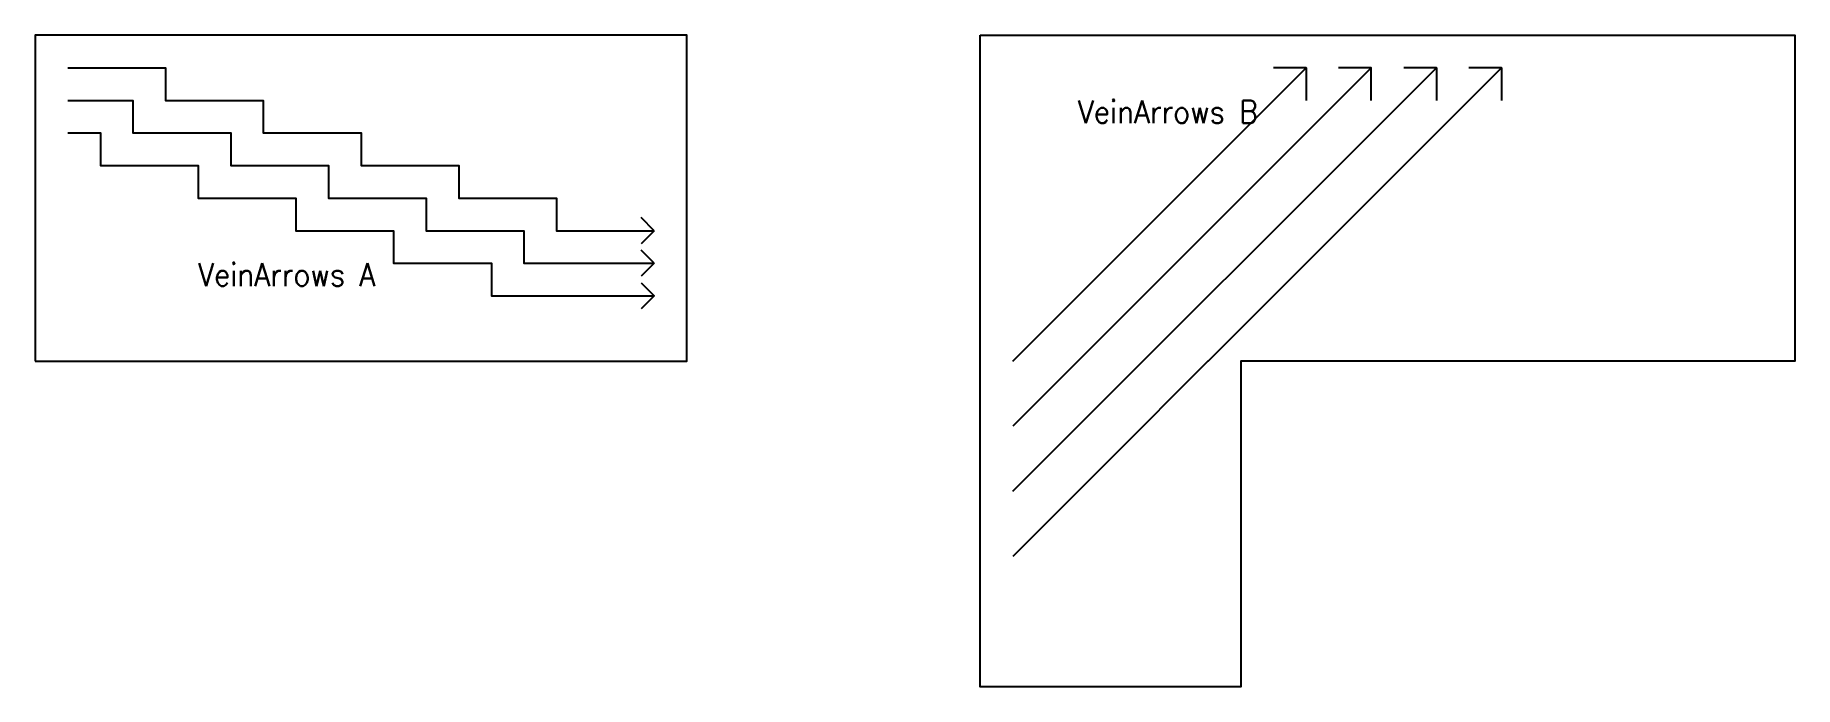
# Model space of a CAD drawing. Header units: millimetres. Extents: x 9100 to 14500, y 2000 to 4000.
import ezdxf

# ---------------------------------------------------------------- set-up
doc = ezdxf.new("R2010")
doc.units = ezdxf.units.MM
doc.layers.get('0').update_dxf_attribs({"lineweight": 25})
doc.layers.add('DTag', color=4, linetype='Continuous', lineweight=25)
doc.styles.get("Standard").update_dxf_attribs({"font": 'standard'})

msp = doc.modelspace()

# ---------------------------------------------------------------- linework, layer by layer
for points in [[(9100, 3000), (11100, 3000), (11100, 4000), (9100, 4000), (9100, 3000)], [(12000, 4000), (14500, 4000), (14500, 3000), (12800, 3000), (12800, 2000), (12000, 2000), (12000, 4000)]]:
    msp.add_lwpolyline(points)
at = {"layer": 'DTag'}
for points in [[(9200, 3900), (9500, 3900), (9500, 3800), (9800, 3800), (9800, 3700), (10100, 3700), (10100, 3600), (10400, 3600), (10400, 3500), (10700, 3500), (10700, 3400), (11000, 3400)], [(12100, 2600), (13400, 3900), (13400, 3800)], [(12100, 3000), (13000, 3900), (13000, 3800)], [(12700, 3000), (12800, 3100), (12900, 3200), (13000, 3300), (13100, 3400), (13200, 3500), (13500, 3800), (13600, 3900), (13500, 3900)], [(13200, 3800), (13200, 3900), (13200, 3900), (13100, 3900)], [(9200, 3800), (9400, 3800), (9400, 3700), (9700, 3700), (9700, 3600), (10000, 3600), (10000, 3500), (10300, 3500), (10300, 3400), (10600, 3400), (10600, 3300), (11000, 3300)], [(9200, 3700), (9300, 3700), (9300, 3600), (9600, 3600), (9600, 3500), (9900, 3500), (9900, 3400), (10200, 3400), (10200, 3300), (10500, 3300), (10500, 3200), (11000, 3200)], [(10960, 3240), (11000, 3200), (11000, 3200), (10960, 3160)]]:
    msp.add_lwpolyline(points, dxfattribs=at)
at = {"layer": 'DTag', "extrusion": (-0.707107, 0.707107, 0)}
for points, elevation in [([(-12091.5, 0), (-10535.9, 0)], -6576.1), ([(-10182.3, 0), (-10125.8, 0)], -5374), ([(-10111.6, 0), (-10055.1, 0)], -5444.7), ([(-11101.6, 0), (-10677.3, 0), (-10253, 0)], -6858.9)]:
    msp.add_lwpolyline(points, dxfattribs=dict(at, elevation=elevation))
at = {"layer": 'DTag', "extrusion": (0, 1, 0), "elevation": 3900}
for points in [[(-13000, 0), (-12900, 0)], [(-13400, 0), (-13300, 0)]]:
    msp.add_lwpolyline(points, dxfattribs=at)
at = {"layer": 'DTag', "extrusion": (1, 0, 0), "elevation": 13600}
msp.add_lwpolyline([(3900, 0), (3800, 0)], dxfattribs=at)
at = {"layer": 'DTag', "extrusion": (0.707107, 0.707107, 0)}
for points, elevation in [([(-5374, 0), (-5317.4, 0)], 10182.3), ([(-5444.7, 0), (-5388.2, 0)], 10111.6)]:
    msp.add_lwpolyline(points, dxfattribs=dict(at, elevation=elevation))

# ---------------------------------------------------------------- texts
at = {"char_height": 70, "attachment_point": 1}
for s, insert, width in [('\\W-1;VeinArrows B', (12300, 3800), 635.833), ('\\W-1;VeinArrows A', (9600, 3300), 643.611)]:
    msp.add_mtext(s, dxfattribs=dict(at, insert=insert, width=width))

doc.saveas('drawing.dxf')
